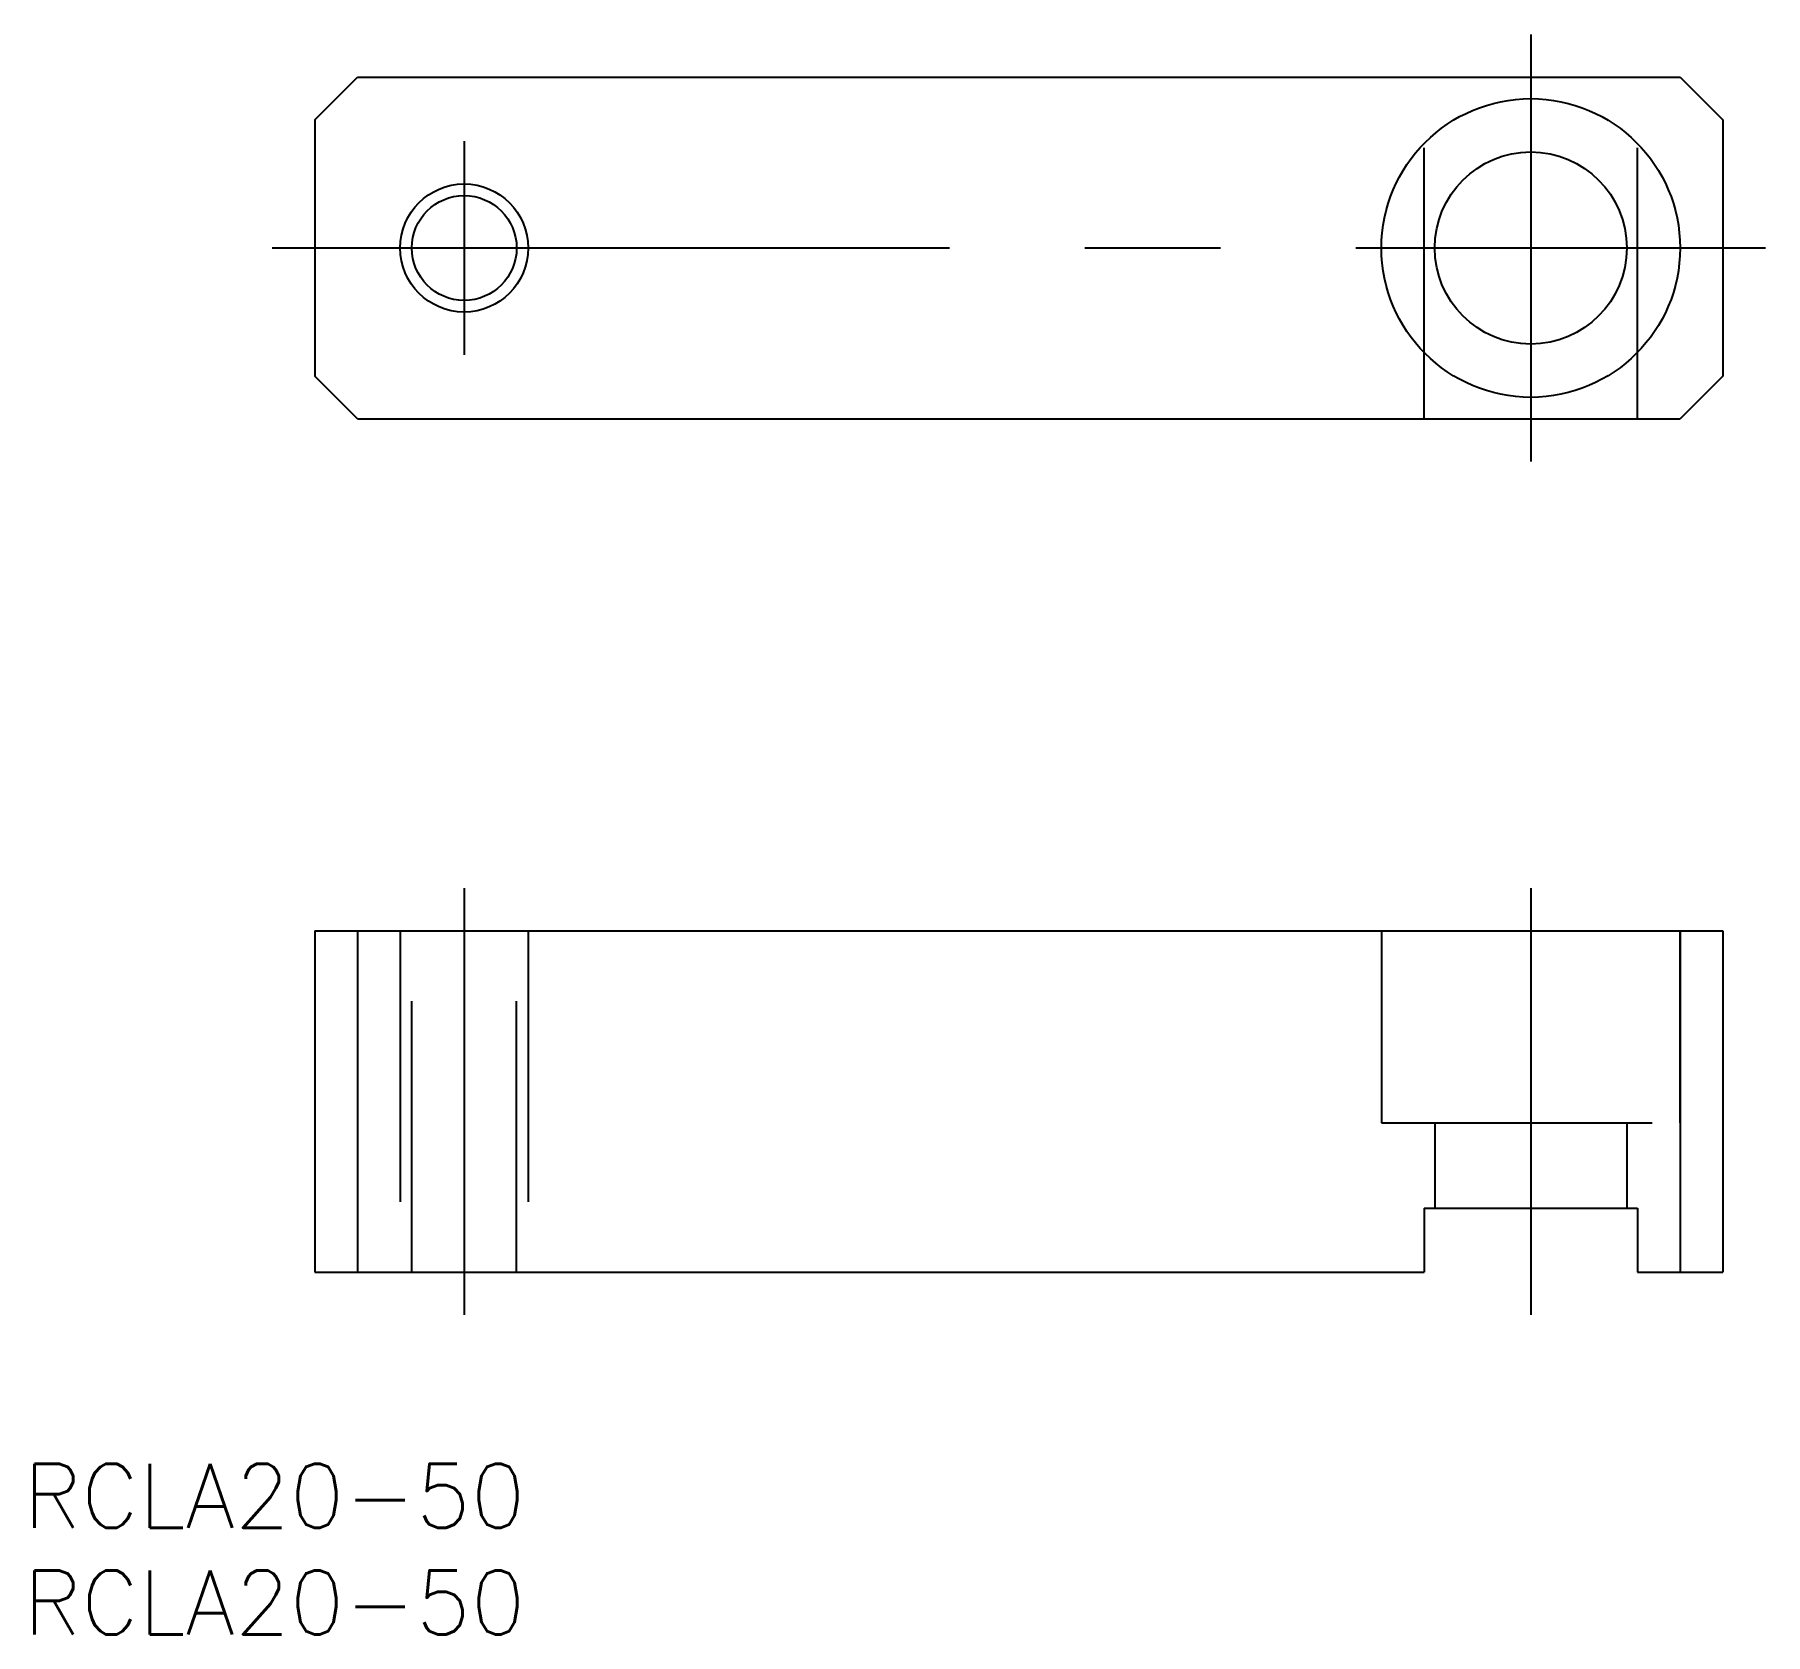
# Model space of a CAD drawing. Extents: x -70.1 to 11, y -65 to 10.
import ezdxf

# ---------------------------------------------------------------- set-up
doc = ezdxf.new("R2010")
doc.units = 0
doc.linetypes.add('CENTER', pattern=[50.8, 31.75, -6.35, 6.35, -6.35])
doc.linetypes.add('DASHED', pattern=[19.05, 12.7, -6.35])
doc.layers.get('0').update_dxf_attribs({"linetype": 'CONTINUOUS'})
doc.layers.add('CENTER', color=1, linetype='CENTER')
doc.styles.get("Standard").update_dxf_attribs({"font": 'txt.shx', "height": 3, "bigfont": 'bigfont.shx'})

msp = doc.modelspace()

# ---------------------------------------------------------------- linework, layer by layer
at = {"color": 7, "linetype": 'CONTINUOUS'}
for p, q in [((-57, 6), (-55, 8)), ((-55, 8), (7, 8)), ((7, 8), (9, 6)), ((-57, 6), (-57, -6)), ((9, 6), (9, -6)), ((-55, -8), (-57, -6)), ((9, -6), (7, -8)), ((-55, -8), (7, -8)), ((-57, -32), (-57, -48)), ((-57, -32), (9, -32)), ((-55, -32), (-55, -48)), ((7, -32), (7, -48)), ((9, -32), (9, -48)), ((-5, -45), (5, -45)), ((-5, -45), (-5, -48)), ((5, -45), (5, -48)), ((-57, -48), (-5, -48)), ((5, -48), (9, -48))]:
    msp.add_line(p, q, dxfattribs=at)
at = {"color": 3, "linetype": 'DASHED'}
for p, q in [((-5, -8), (-5, 8)), ((5, -8), (5, 8)), ((-53, -32), (-53, -48)), ((-52.458, -48), (-52.458, -32)), ((-47.542, -48), (-47.542, -32)), ((-47, -32), (-47, -48)), ((-7, -32), (-7, -41)), ((7, -41), (7, -32)), ((-7, -41), (7, -41)), ((-4.5, -41), (-4.5, -45)), ((4.5, -41), (4.5, -45))]:
    msp.add_line(p, q, dxfattribs=at)
at = {"color": 7, "linetype": 'CONTINUOUS'}
for centre, radius in [((0, 0), 7), ((0, 0), 4.5), ((-50, 0), 2.458)]:
    msp.add_circle(centre, radius, dxfattribs=at)
at = {"color": 3, "linetype": 'CONTINUOUS'}
msp.add_circle((-50, 0), 3, dxfattribs=at)
at = {"layer": 'CENTER', "color": 1, "linetype": 'CENTER'}
for p, q in [((0, 10), (0, -10)), ((-50, 5), (-50, -5)), ((-59, 0), (11, 0)), ((-50, -30), (-50, -50)), ((0, -30), (0, -50))]:
    msp.add_line(p, q, dxfattribs=at)

# ---------------------------------------------------------------- texts
at = {"color": 7, "linetype": 'CONTINUOUS'}
for p in [(-70.653, -59.976), (-70.653, -64.976)]:
    msp.add_text('RCLA20-50', height=3, dxfattribs=at).set_placement(p)

doc.saveas('drawing.dxf')
